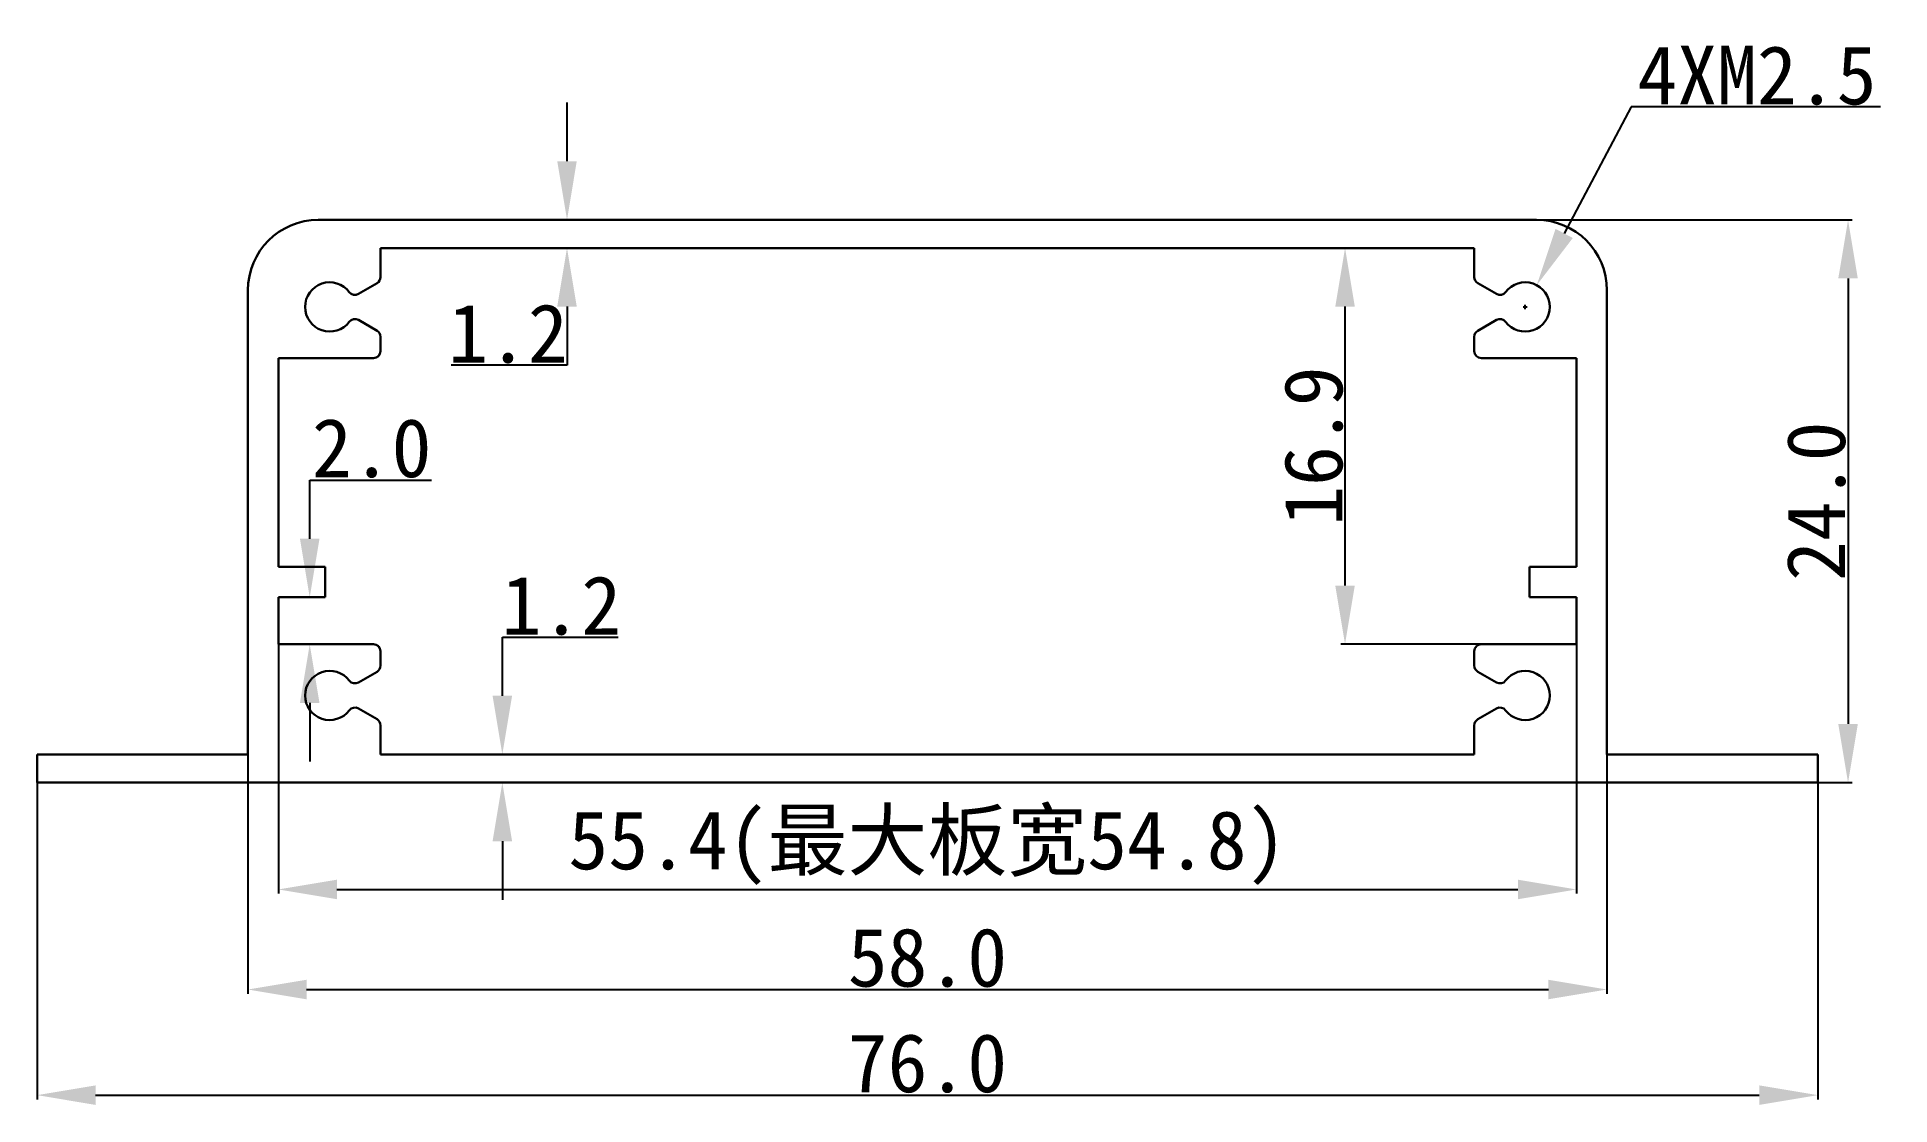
# Model space of a CAD drawing. Header units: inches. Extents: x 109.1 to 188.2, y 31.8 to 77.4.
import ezdxf

# ---------------------------------------------------------------- set-up
doc = ezdxf.new("R2010")
doc.units = ezdxf.units.IN
doc.header["$MEASUREMENT"] = 0
doc.layers.get('Defpoints').update_dxf_attribs({"color": 3})
doc.layers.add('壳体层', color=7, linetype='Continuous', lineweight=30)
doc.layers.add('标注层', color=7, linetype='Continuous')
doc.layers.add('槽宽标注', color=30, linetype='Continuous')
doc.styles.get("Standard").update_dxf_attribs({"font": 'simhei.ttf'})
doc.dimstyles.get("Standard").update_dxf_attribs({"dimtxt": 2.5, "dimasz": 2.5, "dimexe": 0.18, "dimexo": 0.0625, "dimgap": 0.09, "dimtad": 1, "dimtoh": 1, "dimdec": 1, "dimzin": 0, "dimdsep": 46, "dimtxsty": 'Standard', "dimcen": 0.09, "dimadec": 0, "dimazin": 0, "dimtfac": 1, "dimtdec": 1, "dimtofl": 0, "dimtmove": 0, "dimatfit": 3, "dimfxl": 1, "dimtolj": 1, "dimtzin": 0, "dimarcsym": 0})

# ---------------------------------------------------------------- blocks, each defined once
blk = doc.blocks.new('*D2')
at = {"layer": 'Defpoints', "color": 0, "transparency": 16777216}
for p in [(109.122, 46.192), (185.122, 46.192), (185.122, 32.261)]:
    blk.add_point(p, dxfattribs=at)
at = {"layer": '标注层', "color": 0, "lineweight": -2, "transparency": 16777216}
for p, q in [((109.122, 46.13), (109.122, 32.081)), ((185.122, 46.13), (185.122, 32.081)), ((111.622, 32.261), (182.622, 32.261))]:
    blk.add_line(p, q, dxfattribs=at)
at = {"layer": '标注层', "color": 0, "transparency": 16777216}
for points in [[(111.622, 32.677), (111.622, 31.844), (109.122, 32.261)], [(182.622, 32.677), (182.622, 31.844), (185.122, 32.261)]]:
    blk.add_solid(points, dxfattribs=at)
at = {"layer": '标注层', "color": 0, "transparency": 16777216, "insert": (147.122, 33.615), "char_height": 2.5, "attachment_point": 5}
blk.add_mtext('\\A1;76.0', dxfattribs=at)
blk = doc.blocks.new('*D3')
at = {"layer": 'Defpoints', "color": 0, "transparency": 16777216}
for p in [(176.122, 48.384), (118.122, 47.554), (176.122, 36.766)]:
    blk.add_point(p, dxfattribs=at)
at = {"layer": '标注层', "color": 0, "lineweight": -2, "transparency": 16777216}
for p, q in [((176.122, 48.322), (176.122, 36.586)), ((118.122, 47.492), (118.122, 36.586)), ((120.622, 36.766), (173.622, 36.766))]:
    blk.add_line(p, q, dxfattribs=at)
at = {"layer": '标注层', "color": 0, "transparency": 16777216}
for points in [[(120.622, 37.182), (120.622, 36.349), (118.122, 36.766)], [(173.622, 37.182), (173.622, 36.349), (176.122, 36.766)]]:
    blk.add_solid(points, dxfattribs=at)
at = {"layer": '标注层', "color": 0, "transparency": 16777216, "insert": (147.122, 38.12), "char_height": 2.5, "attachment_point": 5}
blk.add_mtext('\\A1;58.0', dxfattribs=at)
blk = doc.blocks.new('*D4')
at = {"layer": 'Defpoints', "color": 0, "transparency": 16777216}
for p in [(119.422, 52.493), (174.823, 52.493), (174.823, 41.034)]:
    blk.add_point(p, dxfattribs=at)
at = {"layer": '槽宽标注', "color": 0, "lineweight": -2, "transparency": 16777216}
for p, q in [((119.422, 52.43), (119.422, 40.854)), ((174.823, 52.43), (174.823, 40.854)), ((121.922, 41.034), (172.323, 41.034))]:
    blk.add_line(p, q, dxfattribs=at)
at = {"layer": '槽宽标注', "color": 0, "transparency": 16777216}
for points in [[(121.922, 41.45), (121.922, 40.617), (119.422, 41.034)], [(172.323, 41.45), (172.323, 40.617), (174.823, 41.034)]]:
    blk.add_solid(points, dxfattribs=at)
at = {"layer": '槽宽标注', "color": 0, "transparency": 16777216, "insert": (147.122, 42.809), "char_height": 2.5, "attachment_point": 5}
blk.add_mtext('\\A1;55.4(最大板宽54.8)', dxfattribs=at)
blk = doc.blocks.new('*D5')
at = {"layer": 'Defpoints', "color": 0, "transparency": 16777216}
for p in [(164.945, 68.392), (166.19, 68.392), (172.061, 51.493)]:
    blk.add_point(p, dxfattribs=at)
at = {"layer": '标注层', "color": 0, "lineweight": -2, "transparency": 16777216}
for p, q in [((166.128, 68.392), (164.765, 68.392)), ((164.945, 53.993), (164.945, 65.892)), ((171.999, 51.493), (164.765, 51.493))]:
    blk.add_line(p, q, dxfattribs=at)
at = {"layer": '标注层', "color": 0, "transparency": 16777216}
for points in [[(164.528, 65.892), (165.362, 65.892), (164.945, 68.392)], [(164.528, 53.993), (165.362, 53.993), (164.945, 51.493)]]:
    blk.add_solid(points, dxfattribs=at)
at = {"layer": '标注层', "color": 0, "transparency": 16777216, "insert": (163.605, 59.943), "char_height": 2.5, "attachment_point": 5, "rotation": 90}
blk.add_mtext('\\A1;16.9', dxfattribs=at)
blk = doc.blocks.new('*D6')
at = {"layer": 'Defpoints', "color": 0, "transparency": 16777216}
for p in [(169.867, 69.592), (178.881, 45.592), (186.413, 45.592)]:
    blk.add_point(p, dxfattribs=at)
at = {"layer": '标注层', "color": 0, "lineweight": -2, "transparency": 16777216}
for p, q in [((169.93, 69.592), (186.593, 69.592)), ((186.413, 67.092), (186.413, 48.092)), ((178.944, 45.592), (186.593, 45.592))]:
    blk.add_line(p, q, dxfattribs=at)
at = {"layer": '标注层', "color": 0, "transparency": 16777216}
for points in [[(185.996, 67.092), (186.83, 67.092), (186.413, 69.592)], [(185.996, 48.092), (186.83, 48.092), (186.413, 45.592)]]:
    blk.add_solid(points, dxfattribs=at)
at = {"layer": '标注层', "color": 0, "transparency": 16777216, "insert": (185.059, 57.592), "char_height": 2.5, "attachment_point": 5, "rotation": 90}
blk.add_mtext('\\A1;24.0', dxfattribs=at)
blk = doc.blocks.new('*D7')
at = {"layer": 'Defpoints', "color": 0, "transparency": 16777216}
for p in [(173.125, 66.805), (172.141, 64.95)]:
    blk.add_point(p, dxfattribs=at)
at = {"layer": '标注层', "color": 0, "lineweight": -2, "transparency": 16777216}
for p, q in [((177.162, 74.407), (174.298, 69.013)), ((187.799, 74.407), (177.162, 74.407)), ((172.543, 65.878), (172.723, 65.878)), ((172.633, 65.788), (172.633, 65.968))]:
    blk.add_line(p, q, dxfattribs=at)
at = {"layer": '标注层', "color": 0, "transparency": 16777216}
blk.add_solid([(173.93, 69.209), (174.666, 68.818), (173.125, 66.805)], dxfattribs=at)
at = {"layer": '标注层', "color": 0, "transparency": 16777216, "insert": (182.526, 75.747), "char_height": 2.5, "attachment_point": 5}
blk.add_mtext('\\A1;{\\f@SimHei|b0|i0|c134|p49;4XM2.5}', dxfattribs=at)
blk = doc.blocks.new('*D8')
at = {"layer": 'Defpoints', "color": 0, "transparency": 16777216}
for p in [(120.759, 53.493), (120.759, 53.493), (120.759, 51.493)]:
    blk.add_point(p, dxfattribs=at)
at = {"layer": '标注层', "color": 0, "lineweight": -2, "transparency": 16777216}
for p, q in [((120.759, 55.993), (120.759, 58.493)), ((120.759, 58.493), (125.962, 58.493)), ((120.822, 53.493), (120.939, 53.493)), ((120.822, 51.493), (120.939, 51.493)), ((120.759, 48.993), (120.759, 46.493))]:
    blk.add_line(p, q, dxfattribs=at)
at = {"layer": '标注层', "color": 0, "transparency": 16777216}
for points in [[(120.343, 55.993), (121.176, 55.993), (120.759, 53.493)], [(120.343, 48.993), (121.176, 48.993), (120.759, 51.493)]]:
    blk.add_solid(points, dxfattribs=at)
at = {"layer": '标注层', "color": 0, "transparency": 16777216, "insert": (123.405, 59.847), "char_height": 2.5, "attachment_point": 5}
blk.add_mtext('\\A1;2.0', dxfattribs=at)
blk = doc.blocks.new('*D9')
at = {"layer": 'Defpoints', "color": 0, "transparency": 16777216}
for p in [(128.98, 46.793), (128.98, 46.793), (128.98, 45.592)]:
    blk.add_point(p, dxfattribs=at)
at = {"layer": '标注层', "color": 0, "lineweight": -2, "transparency": 16777216}
for p, q in [((128.98, 49.293), (128.98, 51.793)), ((128.98, 51.793), (133.929, 51.793)), ((129.042, 46.793), (129.16, 46.793)), ((129.042, 45.592), (129.16, 45.592)), ((128.98, 43.092), (128.98, 40.592))]:
    blk.add_line(p, q, dxfattribs=at)
at = {"layer": '标注层', "color": 0, "transparency": 16777216}
for points in [[(128.563, 49.293), (129.396, 49.293), (128.98, 46.793)], [(128.563, 43.092), (129.396, 43.092), (128.98, 45.592)]]:
    blk.add_solid(points, dxfattribs=at)
at = {"layer": '标注层', "color": 0, "transparency": 16777216, "insert": (131.499, 53.133), "char_height": 2.5, "attachment_point": 5}
blk.add_mtext('\\A1;1.2', dxfattribs=at)
blk = doc.blocks.new('*D10')
at = {"layer": 'Defpoints', "color": 0, "transparency": 16777216}
for p in [(131.92, 69.592), (131.74, 68.392), (131.92, 68.392)]:
    blk.add_point(p, dxfattribs=at)
at = {"layer": '标注层', "color": 0, "lineweight": -2, "transparency": 16777216}
for p, q in [((131.74, 72.092), (131.74, 74.592)), ((131.857, 69.592), (131.56, 69.592)), ((131.857, 68.392), (131.56, 68.392)), ((131.74, 65.892), (131.74, 63.392)), ((131.74, 63.392), (126.79, 63.392))]:
    blk.add_line(p, q, dxfattribs=at)
at = {"layer": '标注层', "color": 0, "transparency": 16777216}
for points in [[(131.323, 72.092), (132.156, 72.092), (131.74, 69.592)], [(131.323, 65.892), (132.156, 65.892), (131.74, 68.392)]]:
    blk.add_solid(points, dxfattribs=at)
at = {"layer": '标注层', "color": 0, "transparency": 16777216, "insert": (129.22, 64.732), "char_height": 2.5, "attachment_point": 5}
blk.add_mtext('\\A1;1.2', dxfattribs=at)

msp = doc.modelspace()

# ---------------------------------------------------------------- linework, layer by layer
at = {"layer": '壳体层'}
for p, q in [((121.122, 69.592), (173.122, 69.592)), ((123.782, 68.392), (170.463, 68.392)), ((123.782, 68.392), (123.782, 67.152)), ((170.463, 68.392), (170.463, 67.152)), ((118.122, 66.592), (118.122, 46.793)), ((123.632, 66.892), (122.838, 66.433)), ((170.613, 66.892), (171.406, 66.433)), ((176.122, 66.592), (176.122, 46.793)), ((123.632, 64.864), (122.838, 65.323)), ((170.613, 64.864), (171.406, 65.323)), ((123.782, 64.604), (123.782, 63.992)), ((170.463, 64.604), (170.463, 63.992)), ((119.422, 54.793), (119.422, 63.692)), ((123.482, 63.692), (119.422, 63.692)), ((170.763, 63.692), (174.823, 63.692)), ((174.823, 54.793), (174.823, 63.692)), ((121.422, 54.793), (119.422, 54.793)), ((121.422, 53.493), (121.422, 54.793)), ((172.823, 53.493), (172.823, 54.793)), ((172.823, 54.793), (174.823, 54.793)), ((121.422, 53.493), (119.422, 53.493)), ((119.422, 51.493), (119.422, 53.493)), ((172.823, 53.493), (174.823, 53.493)), ((174.823, 51.493), (174.823, 53.493)), ((123.482, 51.493), (119.422, 51.493)), ((170.763, 51.493), (174.823, 51.493)), ((123.782, 50.581), (123.782, 51.193)), ((170.463, 50.581), (170.463, 51.193)), ((123.632, 50.321), (122.838, 49.862)), ((170.613, 50.321), (171.406, 49.862)), ((123.632, 48.293), (122.838, 48.752)), ((170.613, 48.293), (171.406, 48.752)), ((123.782, 46.793), (123.782, 48.033)), ((170.463, 46.793), (170.463, 48.033)), ((109.122, 46.793), (109.122, 45.592)), ((118.122, 46.793), (109.122, 46.793)), ((123.782, 46.793), (170.463, 46.793)), ((176.122, 46.793), (185.122, 46.793)), ((185.122, 46.793), (185.122, 45.592)), ((185.122, 45.592), (109.122, 45.592))]:
    msp.add_line(p, q, dxfattribs=at)
for centre, radius, start, end in [((121.122, 66.592), 3, 90, 180), ((173.122, 66.592), 3, 0, 90), ((121.612, 65.878), 1.05, 37.12804, 322.87196), ((122.688, 66.693), 0.3, 217.12804, 300.0426), ((123.482, 67.152), 0.3, 300.0426, 0), ((170.763, 67.152), 0.3, 180, 239.9574), ((171.557, 66.693), 0.3, 239.9574, 322.87196), ((172.633, 65.878), 1.05, 217.12804, 142.87196), ((122.688, 65.063), 0.3, 59.9574, 142.87196), ((123.482, 64.604), 0.3, 0, 59.9574), ((170.763, 64.604), 0.3, 120.0426, 180), ((171.557, 65.063), 0.3, 37.12804, 120.0426), ((123.482, 63.992), 0.3, 270, 0), ((170.763, 63.992), 0.3, 180, 270), ((123.482, 51.193), 0.3, 0, 90), ((170.763, 51.193), 0.3, 90, 180), ((121.612, 49.307), 1.05, 37.12804, 322.87196), ((122.688, 50.122), 0.3, 217.12804, 300.0426), ((123.482, 50.581), 0.3, 300.0426, 0), ((170.763, 50.581), 0.3, 180, 239.9574), ((171.557, 50.122), 0.3, 239.9574, 322.87196), ((172.633, 49.307), 1.05, 217.12804, 142.87196), ((122.688, 48.492), 0.3, 59.9574, 142.87196), ((123.482, 48.033), 0.3, 0, 59.9574), ((170.763, 48.033), 0.3, 120.0426, 180), ((171.557, 48.492), 0.3, 37.12804, 120.0426)]:
    msp.add_arc(centre, radius, start, end, dxfattribs=at)

# ---------------------------------------------------------------- dimensions: what is measured, and where the dimension line sits
at = {"layer": '标注层'}
dim = msp.add_diameter_dim_2p(p1=(172.141, 64.95), p2=(173.125, 66.805), text='{\\f@SimHei|b0|i0|c134|p49;4XM2.5}', dimstyle='Standard', dxfattribs=at)
dim.commit()
dim.dimension.update_dxf_attribs({"geometry": '*D7', "text_midpoint": (182.526, 74.407), "dimtype": 163})
for base, p1, p2, picture, middle in [((131.74, 68.392), (131.92, 69.592), (131.92, 68.392), '*D10', (129.22, 64.732)), ((186.413, 45.592), (169.867, 69.592), (178.881, 45.592), '*D6', (185.059, 57.592)), ((164.945, 68.392), (172.061, 51.493), (166.19, 68.392), '*D5', (163.605, 59.943)), ((120.759, 53.493), (120.759, 51.493), (120.759, 53.493), '*D8', (123.405, 59.847)), ((128.98, 46.793), (128.98, 45.592), (128.98, 46.793), '*D9', (131.499, 53.133))]:
    dim = msp.add_linear_dim(base=base, p1=p1, p2=p2, angle=90, dimstyle='Standard', dxfattribs=at)
    dim.commit()
    dim.dimension.update_dxf_attribs({"geometry": picture, "text_midpoint": middle})
for base, p1, p2, picture, middle in [((176.122, 36.766), (118.122, 47.554), (176.122, 48.384), '*D3', (147.122, 36.766)), ((185.122, 32.261), (109.122, 46.192), (185.122, 46.192), '*D2', (147.122, 32.261))]:
    dim = msp.add_linear_dim(base=base, p1=p1, p2=p2, dimstyle='Standard', dxfattribs=at)
    dim.commit()
    dim.dimension.update_dxf_attribs({"geometry": picture, "text_midpoint": middle, "dimtype": 160})
at = {"layer": '槽宽标注'}
dim = msp.add_linear_dim(base=(174.823, 41.034), p1=(119.422, 52.493), p2=(174.823, 52.493), text='<>(最大板宽54.8)', dimstyle='Standard', dxfattribs=at)
dim.commit()
dim.dimension.update_dxf_attribs({"geometry": '*D4', "text_midpoint": (147.122, 42.809)})

doc.saveas('drawing.dxf')
